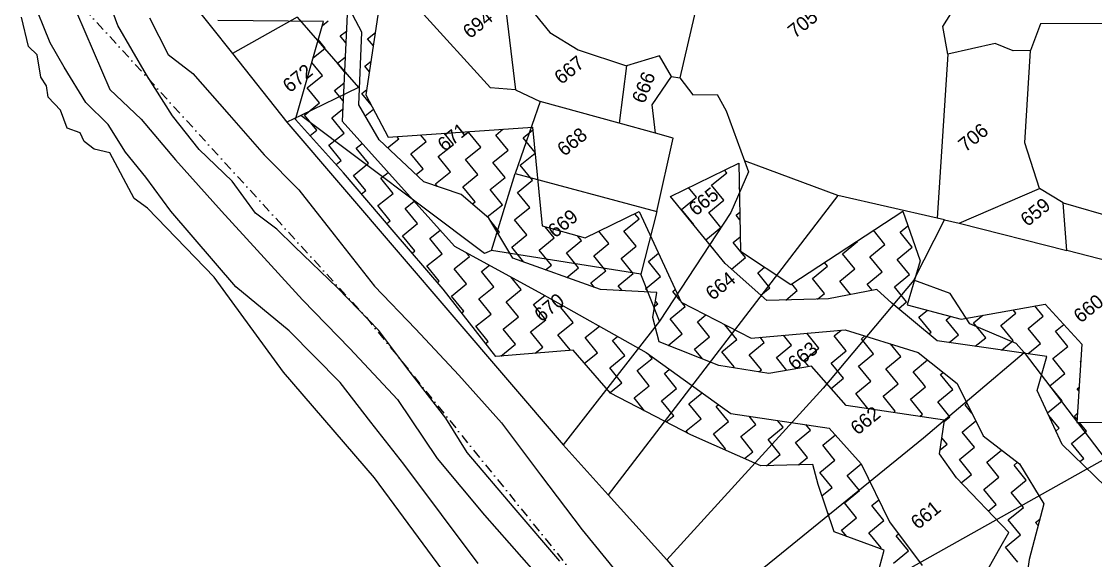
# Model space of a CAD drawing. Header units: metres. Extents: x 309685 to 314009, y 1915455 to 1919798.
# Drawn here: x 310265 to 310837, y 1918425 to 1918713 of the extents above; entities that cross this region are included whole.
import ezdxf

# ---------------------------------------------------------------- set-up
doc = ezdxf.new("R2010")
doc.units = ezdxf.units.M
doc.linetypes.add('DASHDOT', pattern=[1, 0.5, -0.25, 0, -0.25])
for name, color, linetype in [('LINE_WATER', 4, 'Continuous'), ('POLY_HATCH', 12, 'Continuous'), ('POLY_PARCEL', 6, 'Continuous'), ('POLY_WATER', 4, 'Continuous'), ('TEXT_PARCEL', 7, 'Continuous'), ('V_BOUND_STREAM_LINE', 7, 'DASHDOT')]:
    doc.layers.add(name, color=color, linetype=linetype)
doc.styles.add('TEXT_MAP', font='')
doc.styles.get('TEXT_MAP').set_extended_font_data('Kruti Dev 050')

msp = doc.modelspace()

# ---------------------------------------------------------------- linework, layer by layer
at = {"layer": 'LINE_WATER'}
for p, q in [((310315.9, 1918710.75), (310305.7, 1918738.96)), ((310279.91, 1918701.41), (310268.87, 1918728.95)), ((310294.02, 1918717.84), (310311.76, 1918676.55)), ((310332.89, 1918714.77), (310342.87, 1918695.29)), ((310331.21, 1918684.28), (310315.9, 1918710.75)), ((310287.35, 1918688.43), (310279.91, 1918701.41)), ((310342.87, 1918695.29), (310355.91, 1918685.14)), ((310298.91, 1918669.54), (310287.35, 1918688.43)), ((310345.12, 1918662.5), (310331.21, 1918684.28)), ((310355.91, 1918685.14), (310375.27, 1918662.99)), ((310311.76, 1918676.55), (310328.37, 1918660.73)), ((310310.84, 1918657.81), (310298.91, 1918669.54)), ((310328.37, 1918660.73), (310346.65, 1918639.07)), ((310359.42, 1918644.47), (310345.12, 1918662.5)), ((310375.27, 1918662.99), (310393.95, 1918641.66)), ((310320, 1918643.14), (310310.84, 1918657.81)), ((310330.82, 1918629.82), (310320, 1918643.14)), ((310376.87, 1918627.62), (310359.42, 1918644.47)), ((310346.65, 1918639.07), (310371.32, 1918611.64)), ((310393.95, 1918641.66), (310412.54, 1918623)), ((310344.16, 1918611.69), (310330.82, 1918629.82)), ((310389.38, 1918610.53), (310376.87, 1918627.62)), ((310412.54, 1918623), (310431.33, 1918599.01)), ((310378.94, 1918571.39), (310344.16, 1918611.69)), ((310371.32, 1918611.64), (310390.25, 1918590.85)), ((310400.7, 1918602.08), (310389.38, 1918610.53)), ((310410.24, 1918592.86), (310400.7, 1918602.08)), ((310431.33, 1918599.01), (310452.8, 1918571.72)), ((310390.25, 1918590.85), (310414.46, 1918564.41)), ((310433.01, 1918570.73), (310410.24, 1918592.86)), ((310407.33, 1918547.83), (310378.94, 1918571.39)), ((310455.16, 1918548.1), (310433.01, 1918570.73)), ((310452.8, 1918571.72), (310474.74, 1918548.92)), ((310414.46, 1918564.41), (310439.67, 1918538.44)), ((310434.46, 1918520.34), (310407.33, 1918547.83)), ((310470.01, 1918528.12), (310455.16, 1918548.1)), ((310474.74, 1918548.92), (310497.81, 1918524.3)), ((310439.67, 1918538.44), (310465.13, 1918511.3)), ((310490.77, 1918501.28), (310470.01, 1918528.12)), ((310497.81, 1918524.3), (310520.6, 1918498.77)), ((310450.9, 1918499.24), (310434.46, 1918520.34)), ((310465.13, 1918511.3), (310486.17, 1918479.89)), ((310468.51, 1918476.7), (310450.9, 1918499.24)), ((310502.2, 1918482.97), (310490.77, 1918501.28)), ((310520.6, 1918498.77), (310541.29, 1918471.18)), ((310527.22, 1918453.42), (310502.2, 1918482.97)), ((310488.53, 1918449.94), (310468.51, 1918476.7)), ((310486.17, 1918479.89), (310511.48, 1918449.56)), ((310541.29, 1918471.18), (310563.48, 1918441.73)), ((310551.61, 1918425.07), (310527.22, 1918453.42)), ((310508.03, 1918423.79), (310488.53, 1918449.94)), ((310511.48, 1918449.56), (310537.79, 1918419.68)), ((310563.48, 1918441.73), (310587.24, 1918412.88))]:
    msp.add_line(p, q, dxfattribs=at)
at = {"layer": 'POLY_HATCH'}
for p, q in [((310446.09, 1918707.11), (310438.12, 1918722.25)), ((310438.27, 1918716.69), (310435.52, 1918659.72)), ((310425.71, 1918712.73), (310369.31, 1918713.37)), ((310410.78, 1918660.59), (310425.71, 1918712.73)), ((310454.66, 1918716.23), (310448.28, 1918673.65)), ((310444.44, 1918668.32), (310446.09, 1918707.11)), ((310448.28, 1918673.65), (310460.05, 1918651.19)), ((310455.22, 1918649.71), (310444.44, 1918668.32)), ((310436.23, 1918632.07), (310410.78, 1918660.59)), ((310435.52, 1918659.72), (310495.38, 1918593.08)), ((310460.05, 1918651.19), (310537.12, 1918656.46)), ((310537.12, 1918656.46), (310542.17, 1918603.8)), ((310479.14, 1918627.35), (310455.22, 1918649.71)), ((310610.58, 1918619.53), (310647, 1918637.25)), ((310647, 1918637.25), (310647.89, 1918590.36)), ((310462.23, 1918601.73), (310436.23, 1918632.07)), ((310499.1, 1918620.51), (310479.14, 1918627.35)), ((310513.69, 1918607.87), (310499.1, 1918620.51)), ((310639.83, 1918583.8), (310610.58, 1918619.53)), ((310526.59, 1918586.65), (310513.69, 1918607.87)), ((310565.12, 1918597.42), (310593.98, 1918611.46)), ((310593.98, 1918611.46), (310616.26, 1918563.1)), ((310674.71, 1918572.59), (310734.52, 1918611.73)), ((310734.52, 1918611.73), (310743.64, 1918585.24)), ((310542.17, 1918603.8), (310565.12, 1918597.42)), ((310489.36, 1918570.01), (310462.23, 1918601.73)), ((310495.38, 1918593.08), (310542.03, 1918567.58)), ((310573.35, 1918569.88), (310526.59, 1918586.65)), ((310647.89, 1918590.36), (310674.71, 1918572.59)), ((310743.64, 1918585.24), (310736.87, 1918561.72)), ((310661.89, 1918563.98), (310639.83, 1918583.8)), ((310517.57, 1918534.13), (310489.36, 1918570.01)), ((310603.41, 1918568.36), (310573.35, 1918569.88)), ((310601.23, 1918555.07), (310603.41, 1918568.36)), ((310720.62, 1918569.95), (310694.88, 1918564.94)), ((310728.62, 1918562.55), (310720.62, 1918569.95)), ((310542.03, 1918567.58), (310597.63, 1918536.37)), ((310616.26, 1918563.1), (310653.59, 1918543.99)), ((310694.88, 1918564.94), (310661.89, 1918563.98)), ((310752.85, 1918542.49), (310728.62, 1918562.55)), ((310765.65, 1918554.15), (310810.32, 1918562.17)), ((310810.32, 1918562.17), (310829.92, 1918540.68)), ((310736.87, 1918561.72), (310765.65, 1918554.15)), ((310604.64, 1918541.99), (310601.23, 1918555.07)), ((310653.59, 1918543.99), (310703.8, 1918548.42)), ((310703.8, 1918548.42), (310742.67, 1918536.37)), ((310636.47, 1918529.44), (310604.64, 1918541.99)), ((310811.21, 1918534.26), (310752.85, 1918542.49)), ((310829.92, 1918540.68), (310827.19, 1918498.92)), ((310558.74, 1918537.59), (310517.57, 1918534.13)), ((310578.7, 1918514.69), (310558.74, 1918537.59)), ((310597.63, 1918536.37), (310642.75, 1918503.87)), ((310742.67, 1918536.37), (310763.41, 1918519.78)), ((310806.03, 1918516.15), (310811.21, 1918534.26)), ((310663.06, 1918525.1), (310636.47, 1918529.44)), ((310685.74, 1918529.11), (310663.06, 1918525.1)), ((310704.23, 1918508.11), (310685.74, 1918529.11)), ((310763.41, 1918519.78), (310777.35, 1918491.86)), ((310819.48, 1918487.35), (310806.03, 1918516.15)), ((310621.48, 1918492.47), (310578.7, 1918514.69)), ((310756.7, 1918500.29), (310704.23, 1918508.11)), ((310642.75, 1918503.87), (310695.22, 1918496.05)), ((310754.03, 1918482.28), (310756.7, 1918500.29)), ((310827.19, 1918498.92), (310874.06, 1918499.58)), ((310695.22, 1918496.05), (310712.23, 1918477.04)), ((310658.77, 1918475.86), (310621.48, 1918492.47)), ((310777.35, 1918491.86), (310796.67, 1918477.02)), ((310763.03, 1918469.42), (310754.03, 1918482.28)), ((310848.35, 1918459.14), (310819.48, 1918487.35)), ((310686.52, 1918476.66), (310658.77, 1918475.86)), ((310689.31, 1918465.89), (310686.52, 1918476.66)), ((310712.23, 1918477.04), (310727.29, 1918446.06)), ((310796.67, 1918477.02), (310809.69, 1918455.61)), ((310697.91, 1918440.63), (310689.31, 1918465.89)), ((310791.01, 1918440.28), (310763.03, 1918469.42)), ((310809.69, 1918455.61), (310801.78, 1918425.94)), ((310727.29, 1918446.06), (310744.75, 1918422.78)), ((310724.56, 1918430.93), (310697.91, 1918440.63)), ((310786.17, 1918432.04), (310791.01, 1918440.28)), ((310712.58, 1918387.58), (310724.56, 1918430.93)), ((310772.54, 1918408), (310786.17, 1918432.04)), ((310801.78, 1918425.94), (310798.43, 1918401.41))]:
    msp.add_line(p, q, dxfattribs=at)
at = {"layer": 'POLY_HATCH', "linetype": 'Continuous'}
for p, q in [((310425.14, 1918710.73), (310428.07, 1918713.11)), ((310434.59, 1918705.07), (310437.84, 1918707.7)), ((310437.53, 1918701.45), (310434.59, 1918705.07)), ((310449.16, 1918703.56), (310453.26, 1918706.88)), ((310426.55, 1918698.54), (310422.93, 1918703.01)), ((310452.2, 1918699.81), (310449.16, 1918703.56)), ((310420.16, 1918693.35), (310426.55, 1918698.54)), ((310433.08, 1918690.5), (310437.17, 1918693.81)), ((310425.04, 1918683.97), (310419.45, 1918690.86)), ((310436.79, 1918685.94), (310433.08, 1918690.5)), ((310447.65, 1918688.98), (310450.98, 1918691.69)), ((310450.12, 1918685.94), (310447.65, 1918688.98)), ((310417, 1918677.44), (310425.04, 1918683.97)), ((310423.53, 1918669.4), (310417, 1918677.44)), ((310431.57, 1918675.93), (310436.5, 1918679.93)), ((310446.14, 1918674.41), (310448.71, 1918676.5)), ((310436.04, 1918670.42), (310431.57, 1918675.93)), ((310451.05, 1918668.37), (310446.14, 1918674.41)), ((310415.48, 1918662.87), (310423.53, 1918669.4)), ((310430.06, 1918661.36), (310435.82, 1918666.04)), ((310447.84, 1918662.45), (310452.26, 1918666.05)), ((310422.01, 1918654.83), (310415.48, 1918662.87)), ((310436.58, 1918653.32), (310430.06, 1918661.36)), ((310418.48, 1918651.96), (310422.01, 1918654.83)), ((310502.91, 1918653.79), (310503.35, 1918654.15)), ((310509.43, 1918645.75), (310502.91, 1918653.79)), ((310517.48, 1918652.28), (310521.3, 1918655.38)), ((310532.05, 1918650.77), (310537.26, 1918655)), ((310428.54, 1918646.79), (310436.58, 1918653.32)), ((310443.11, 1918645.27), (310446.22, 1918647.8)), ((310459.77, 1918645.46), (310465.72, 1918650.29)), ((310465.72, 1918650.29), (310464.73, 1918651.51)), ((310472.25, 1918642.25), (310480.29, 1918648.78)), ((310480.29, 1918648.78), (310477.37, 1918652.38)), ((310494.86, 1918647.26), (310490.01, 1918653.24)), ((310524, 1918644.24), (310517.48, 1918652.28)), ((310538.42, 1918642.92), (310532.05, 1918650.77)), ((310435.07, 1918638.75), (310428.54, 1918646.79)), ((310449.64, 1918637.23), (310443.11, 1918645.27)), ((310478.78, 1918634.21), (310472.25, 1918642.25)), ((310486.82, 1918640.74), (310494.86, 1918647.26)), ((310501.39, 1918639.22), (310509.43, 1918645.75)), ((310515.96, 1918637.71), (310524, 1918644.24)), ((310530.53, 1918636.2), (310538.45, 1918642.62)), ((310432.29, 1918636.49), (310435.07, 1918638.75)), ((310441.6, 1918630.7), (310449.64, 1918637.23)), ((310493.35, 1918632.69), (310486.82, 1918640.74)), ((310507.92, 1918631.18), (310501.39, 1918639.22)), ((310522.49, 1918629.67), (310515.96, 1918637.71)), ((310448.13, 1918622.66), (310441.6, 1918630.7)), ((310456.17, 1918629.19), (310460.09, 1918632.37)), ((310475.05, 1918631.18), (310478.78, 1918634.21)), ((310485.31, 1918626.17), (310493.35, 1918632.69)), ((310499.88, 1918624.65), (310507.92, 1918631.18)), ((310537.06, 1918628.15), (310530.53, 1918636.2)), ((310632.52, 1918625.6), (310640.57, 1918632.13)), ((310640.57, 1918632.13), (310639.41, 1918633.56)), ((310462.7, 1918621.15), (310456.17, 1918629.19)), ((310486.35, 1918624.88), (310485.31, 1918626.17)), ((310514.45, 1918623.14), (310522.49, 1918629.67)), ((310529.02, 1918621.63), (310537.06, 1918628.15)), ((310639.05, 1918617.56), (310632.52, 1918625.6)), ((310445.87, 1918620.83), (310448.13, 1918622.66)), ((310454.66, 1918614.62), (310462.7, 1918621.15)), ((310506.41, 1918616.61), (310499.88, 1918624.65)), ((310520.98, 1918615.1), (310514.45, 1918623.14)), ((310535.55, 1918613.58), (310529.02, 1918621.63)), ((310624.48, 1918619.08), (310620.28, 1918624.25)), ((310647.09, 1918624.09), (310647.25, 1918624.22)), ((310647.25, 1918623.9), (310647.09, 1918624.09)), ((310461.18, 1918606.58), (310454.66, 1918614.62)), ((310469.23, 1918613.11), (310473.95, 1918616.94)), ((310504.96, 1918615.43), (310506.41, 1918616.61)), ((310512.94, 1918608.57), (310520.98, 1918615.1)), ((310527.51, 1918607.06), (310535.55, 1918613.58)), ((310616.44, 1918612.55), (310624.48, 1918619.08)), ((310631.01, 1918611.03), (310639.05, 1918617.56)), ((310475.76, 1918605.07), (310469.23, 1918613.11)), ((310513.07, 1918608.41), (310512.94, 1918608.57)), ((310593.83, 1918607.53), (310591.59, 1918610.29)), ((310622.97, 1918604.51), (310616.44, 1918612.55)), ((310637.54, 1918602.99), (310631.01, 1918611.03)), ((310645.58, 1918609.52), (310647.5, 1918611.08)), ((310647.57, 1918607.07), (310645.58, 1918609.52)), ((310459.35, 1918605.09), (310461.18, 1918606.58)), ((310467.71, 1918598.54), (310475.76, 1918605.07)), ((310519.47, 1918600.53), (310514.24, 1918606.97)), ((310534.04, 1918599.01), (310527.51, 1918607.06)), ((310548.61, 1918597.5), (310543.88, 1918603.32)), ((310585.79, 1918601), (310593.83, 1918607.53)), ((310622.91, 1918604.46), (310622.97, 1918604.51)), ((310629.5, 1918596.46), (310637.54, 1918602.99)), ((310733, 1918600.44), (310737.23, 1918603.87)), ((310474.24, 1918590.5), (310467.71, 1918598.54)), ((310482.28, 1918597.02), (310487.81, 1918601.51)), ((310488.81, 1918588.98), (310482.28, 1918597.02)), ((310518.59, 1918599.81), (310519.47, 1918600.53)), ((310525.99, 1918592.49), (310534.04, 1918599.01)), ((310540.56, 1918590.97), (310548.61, 1918597.5)), ((310563.18, 1918595.99), (310561.11, 1918598.53)), ((310577.75, 1918594.48), (310572.46, 1918600.99)), ((310592.32, 1918592.96), (310585.79, 1918601)), ((310633.94, 1918591), (310629.5, 1918596.46)), ((310644.07, 1918594.95), (310647.75, 1918597.94)), ((310724.96, 1918593.91), (310718.83, 1918601.47)), ((310739.53, 1918592.4), (310733, 1918600.44)), ((310532.43, 1918584.56), (310525.99, 1918592.49)), ((310547.09, 1918582.93), (310540.56, 1918590.97)), ((310555.13, 1918589.46), (310563.18, 1918595.99)), ((310569.7, 1918587.95), (310577.75, 1918594.48)), ((310584.27, 1918586.43), (310592.32, 1918592.96)), ((310650.6, 1918586.91), (310644.07, 1918594.95)), ((310702.35, 1918588.9), (310710.39, 1918595.43)), ((310710.39, 1918595.43), (310710.12, 1918595.76)), ((310716.92, 1918587.39), (310724.96, 1918593.91)), ((310731.49, 1918585.87), (310739.53, 1918592.4)), ((310472.82, 1918589.35), (310474.24, 1918590.5)), ((310480.77, 1918582.45), (310488.81, 1918588.98)), ((310495.34, 1918580.94), (310503.38, 1918587.47)), ((310503.38, 1918587.47), (310501.57, 1918589.7)), ((310561.66, 1918581.42), (310555.13, 1918589.46)), ((310576.23, 1918579.9), (310569.7, 1918587.95)), ((310590.8, 1918578.39), (310584.27, 1918586.43)), ((310598.84, 1918584.92), (310604.2, 1918589.27)), ((310605.37, 1918576.88), (310598.84, 1918584.92)), ((310643.12, 1918580.84), (310650.6, 1918586.91)), ((310708.88, 1918580.86), (310702.35, 1918588.9)), ((310723.45, 1918579.34), (310716.92, 1918587.39)), ((310738.02, 1918577.83), (310731.49, 1918585.87)), ((310487.3, 1918574.41), (310480.77, 1918582.45)), ((310501.87, 1918572.9), (310495.34, 1918580.94)), ((310509.91, 1918579.43), (310514.11, 1918582.84)), ((310516.44, 1918571.39), (310509.91, 1918579.43)), ((310543.99, 1918580.41), (310547.09, 1918582.93)), ((310555.39, 1918576.32), (310561.66, 1918581.42)), ((310568.19, 1918573.38), (310576.23, 1918579.9)), ((310657.13, 1918578.87), (310660.77, 1918581.83)), ((310686.27, 1918575.84), (310694.31, 1918582.37)), ((310694.31, 1918582.37), (310692.69, 1918584.36)), ((310700.84, 1918574.33), (310708.88, 1918580.86)), ((310715.41, 1918572.82), (310723.45, 1918579.34)), ((310486.29, 1918573.6), (310487.3, 1918574.41)), ((310531.01, 1918569.87), (310525.57, 1918576.58)), ((310570.07, 1918571.06), (310568.19, 1918573.38)), ((310582.76, 1918571.86), (310590.8, 1918578.39)), ((310597.33, 1918570.35), (310605.37, 1918576.88)), ((310663.65, 1918570.83), (310657.13, 1918578.87)), ((310692.79, 1918567.8), (310686.27, 1918575.84)), ((310706.6, 1918567.23), (310700.84, 1918574.33)), ((310729.98, 1918571.3), (310738.02, 1918577.83)), ((310493.83, 1918566.37), (310501.87, 1918572.9)), ((310508.4, 1918564.86), (310516.44, 1918571.39)), ((310522.97, 1918563.35), (310531.01, 1918569.87)), ((310584.84, 1918569.3), (310582.76, 1918571.86)), ((310598.76, 1918568.59), (310597.33, 1918570.35)), ((310611.9, 1918568.84), (310613.15, 1918569.85)), ((310615.86, 1918563.96), (310611.9, 1918568.84)), ((310658.72, 1918566.82), (310663.65, 1918570.83)), ((310672.02, 1918564.27), (310678.22, 1918569.31)), ((310678.22, 1918569.31), (310675.27, 1918572.96)), ((310689.07, 1918564.77), (310692.79, 1918567.8)), ((310718.13, 1918569.47), (310715.41, 1918572.82)), ((310736.51, 1918563.26), (310729.98, 1918571.3)), ((310500.36, 1918558.33), (310493.83, 1918566.37)), ((310514.93, 1918556.82), (310508.4, 1918564.86)), ((310529.5, 1918555.3), (310522.97, 1918563.35)), ((310537.54, 1918561.83), (310543.56, 1918566.72)), ((310602.2, 1918560.96), (310603.86, 1918562.31)), ((310603.86, 1918562.31), (310602.66, 1918563.78)), ((310618.43, 1918560.8), (310616.77, 1918562.84)), ((310732.09, 1918559.68), (310736.51, 1918563.26)), ((310499.25, 1918557.43), (310500.36, 1918558.33)), ((310506.88, 1918550.29), (310514.93, 1918556.82)), ((310544.07, 1918553.79), (310537.54, 1918561.83)), ((310552.11, 1918560.32), (310553.27, 1918561.27)), ((310558.64, 1918552.28), (310552.11, 1918560.32)), ((310610.39, 1918554.27), (310618.43, 1918560.8)), ((310624.96, 1918552.75), (310629.41, 1918556.37)), ((310743.03, 1918555.22), (310747.57, 1918558.91)), ((310772.17, 1918552.19), (310777.12, 1918556.21)), ((310786.74, 1918550.68), (310794.79, 1918557.21)), ((310794.79, 1918557.21), (310793.25, 1918559.1)), ((310809.36, 1918555.7), (310804.89, 1918561.19)), ((310521.46, 1918548.78), (310529.5, 1918555.3)), ((310536.03, 1918547.26), (310544.07, 1918553.79)), ((310550.6, 1918545.75), (310558.64, 1918552.28)), ((310616.92, 1918546.23), (310610.39, 1918554.27)), ((310631.49, 1918544.71), (310624.96, 1918552.75)), ((310646.06, 1918543.2), (310639.6, 1918551.15)), ((310749.56, 1918547.18), (310743.03, 1918555.22)), ((310757.6, 1918553.71), (310759.99, 1918555.64)), ((310764.13, 1918545.67), (310757.6, 1918553.71)), ((310776.41, 1918546.97), (310772.17, 1918552.19)), ((310793.27, 1918542.64), (310786.74, 1918550.68)), ((310801.31, 1918549.17), (310809.36, 1918555.7)), ((310815.88, 1918547.65), (310820.3, 1918551.24)), ((310513.41, 1918542.25), (310506.88, 1918550.29)), ((310527.98, 1918540.73), (310521.46, 1918548.78)), ((310542.55, 1918539.22), (310536.03, 1918547.26)), ((310557.12, 1918537.71), (310550.6, 1918545.75)), ((310565.17, 1918544.24), (310572.71, 1918550.36)), ((310579.74, 1918542.72), (310582.42, 1918544.91)), ((310609.39, 1918540.12), (310616.92, 1918546.23)), ((310623.45, 1918538.18), (310631.49, 1918544.71)), ((310675.2, 1918540.17), (310670.86, 1918545.52)), ((310689.77, 1918538.66), (310683.31, 1918546.61)), ((310697.81, 1918545.19), (310701.55, 1918548.22)), ((310704.34, 1918537.15), (310697.81, 1918545.19)), ((310712.38, 1918543.68), (310714.24, 1918545.18)), ((310748.37, 1918546.21), (310749.56, 1918547.18)), ((310759.13, 1918541.61), (310764.13, 1918545.67)), ((310778.7, 1918544.15), (310776.41, 1918546.97)), ((310807.84, 1918541.13), (310801.31, 1918549.17)), ((310822.41, 1918539.61), (310815.88, 1918547.65)), ((310512.06, 1918541.14), (310513.41, 1918542.25)), ((310520.11, 1918534.34), (310527.98, 1918540.73)), ((310538.44, 1918535.88), (310542.55, 1918539.22)), ((310571.69, 1918536.19), (310565.17, 1918544.24)), ((310586.26, 1918534.68), (310579.74, 1918542.72)), ((310638.02, 1918536.67), (310646.06, 1918543.2)), ((310652.59, 1918535.16), (310660.63, 1918541.69)), ((310660.63, 1918541.69), (310658.41, 1918544.42)), ((310667.16, 1918533.64), (310675.2, 1918540.17)), ((310718.91, 1918535.63), (310712.38, 1918543.68)), ((310733.48, 1918534.12), (310727.95, 1918540.93)), ((310773.13, 1918539.63), (310778.7, 1918544.15)), ((310787.13, 1918537.65), (310793.27, 1918542.64)), ((310801.13, 1918535.68), (310807.84, 1918541.13)), ((310814.37, 1918533.08), (310822.41, 1918539.61)), ((310556.77, 1918537.42), (310557.12, 1918537.71)), ((310564.82, 1918530.61), (310571.69, 1918536.19)), ((310578.22, 1918528.15), (310586.26, 1918534.68)), ((310600.83, 1918533.17), (310599.09, 1918535.32)), ((310627.75, 1918532.88), (310623.45, 1918538.18)), ((310644.54, 1918528.63), (310638.02, 1918536.67)), ((310659.12, 1918527.12), (310652.59, 1918535.16)), ((310672.71, 1918526.81), (310667.16, 1918533.64)), ((310681.73, 1918532.13), (310689.77, 1918538.66)), ((310696.3, 1918530.62), (310704.34, 1918537.15)), ((310710.87, 1918529.11), (310718.91, 1918535.63)), ((310725.44, 1918527.59), (310733.48, 1918534.12)), ((310584.75, 1918520.11), (310578.22, 1918528.15)), ((310592.79, 1918526.64), (310600.83, 1918533.17)), ((310644.03, 1918528.21), (310644.54, 1918528.63)), ((310684.37, 1918528.87), (310681.73, 1918532.13)), ((310702.83, 1918522.58), (310696.3, 1918530.62)), ((310717.4, 1918521.06), (310710.87, 1918529.11)), ((310731.97, 1918519.55), (310725.44, 1918527.59)), ((310740.01, 1918526.08), (310747.71, 1918532.33)), ((310820.9, 1918525.04), (310814.37, 1918533.08)), ((310828.94, 1918531.57), (310829.35, 1918531.9)), ((310829.3, 1918531.14), (310828.94, 1918531.57)), ((310599.32, 1918518.6), (310592.79, 1918526.64)), ((310607.36, 1918525.13), (310610.13, 1918527.37)), ((310613.89, 1918517.09), (310607.36, 1918525.13)), ((310657.71, 1918525.97), (310659.12, 1918527.12)), ((310696.22, 1918517.21), (310702.83, 1918522.58)), ((310744.74, 1918520.25), (310740.01, 1918526.08)), ((310754.58, 1918524.57), (310755.99, 1918525.71)), ((310761.11, 1918516.52), (310754.58, 1918524.57)), ((310812.86, 1918518.51), (310820.9, 1918525.04)), ((310578.44, 1918514.99), (310584.75, 1918520.11)), ((310591.28, 1918512.07), (310599.32, 1918518.6)), ((310605.85, 1918510.56), (310613.89, 1918517.09)), ((310709.35, 1918514.54), (310717.4, 1918521.06)), ((310723.92, 1918513.02), (310731.97, 1918519.55)), ((310738.49, 1918511.51), (310746.54, 1918518.04)), ((310746.54, 1918518.04), (310744.74, 1918520.25)), ((310753.06, 1918510), (310761.11, 1918516.52)), ((310819.39, 1918510.47), (310812.86, 1918518.51)), ((310827.43, 1918517), (310828.42, 1918517.81)), ((310828.3, 1918515.93), (310827.43, 1918517)), ((310596.78, 1918505.3), (310591.28, 1918512.07)), ((310612.38, 1918502.51), (310605.85, 1918510.56)), ((310620.42, 1918509.04), (310627.54, 1918514.82)), ((310715.88, 1918506.49), (310709.35, 1918514.54)), ((310728.91, 1918506.89), (310723.92, 1918513.02)), ((310745.02, 1918503.47), (310738.49, 1918511.51)), ((310811.63, 1918504.17), (310819.39, 1918510.47)), ((310626.95, 1918501), (310620.42, 1918509.04)), ((310634.99, 1918507.53), (310636.25, 1918508.55)), ((310641.52, 1918499.49), (310634.99, 1918507.53)), ((310715.76, 1918506.39), (310715.88, 1918506.49)), ((310730.45, 1918504.98), (310728.91, 1918506.89)), ((310729.65, 1918504.33), (310730.45, 1918504.98)), ((310759.59, 1918501.95), (310753.06, 1918510)), ((310767.63, 1918508.48), (310768.64, 1918509.3)), ((310771.31, 1918503.96), (310767.63, 1918508.48)), ((310608.38, 1918499.27), (310612.38, 1918502.51)), ((310618.91, 1918494.47), (310626.95, 1918501)), ((310633.48, 1918492.96), (310641.52, 1918499.49)), ((310656.09, 1918497.98), (310652.48, 1918502.42)), ((310670.66, 1918496.46), (310667.66, 1918500.15)), ((310743.53, 1918502.26), (310745.02, 1918503.47)), ((310756.58, 1918499.51), (310759.59, 1918501.95)), ((310766.12, 1918493.91), (310773.38, 1918499.81)), ((310817.87, 1918495.9), (310812.26, 1918502.82)), ((310825.92, 1918502.43), (310827.5, 1918503.72)), ((310827.31, 1918500.72), (310825.92, 1918502.43)), ((310832.44, 1918494.39), (310828.75, 1918498.94)), ((310619.85, 1918493.31), (310618.91, 1918494.47)), ((310648.05, 1918491.45), (310656.09, 1918497.98)), ((310662.62, 1918489.93), (310670.66, 1918496.46)), ((310677.19, 1918488.42), (310685.23, 1918494.95)), ((310685.23, 1918494.95), (310682.84, 1918497.89)), ((310772.65, 1918485.87), (310766.12, 1918493.91)), ((310816.14, 1918494.5), (310817.87, 1918495.9)), ((310824.4, 1918487.86), (310832.44, 1918494.39)), ((310640.01, 1918484.92), (310633.48, 1918492.96)), ((310654.58, 1918483.41), (310648.05, 1918491.45)), ((310669.15, 1918481.89), (310662.62, 1918489.93)), ((310683.72, 1918480.38), (310677.19, 1918488.42)), ((310691.76, 1918486.91), (310698.5, 1918492.38)), ((310758.08, 1918487.38), (310755.29, 1918490.82)), ((310830.93, 1918479.82), (310824.4, 1918487.86)), ((310639.45, 1918484.47), (310640.01, 1918484.92)), ((310650.06, 1918479.74), (310654.58, 1918483.41)), ((310661.83, 1918475.95), (310669.15, 1918481.89)), ((310697.23, 1918480.16), (310691.76, 1918486.91)), ((310754.33, 1918484.34), (310758.08, 1918487.38)), ((310764.61, 1918479.34), (310772.65, 1918485.87)), ((310779.18, 1918477.83), (310787.17, 1918484.32)), ((310678.87, 1918476.44), (310683.72, 1918480.38)), ((310690.24, 1918472.34), (310698.29, 1918478.87)), ((310698.29, 1918478.87), (310697.23, 1918480.16)), ((310704.82, 1918470.82), (310712.29, 1918476.9)), ((310771.14, 1918471.3), (310764.61, 1918479.34)), ((310785.71, 1918469.79), (310779.18, 1918477.83)), ((310793.75, 1918476.32), (310795.61, 1918477.83)), ((310800.28, 1918468.28), (310793.75, 1918476.32)), ((310828.89, 1918478.16), (310830.93, 1918479.82)), ((310696.77, 1918464.3), (310690.24, 1918472.34)), ((310711.34, 1918462.78), (310704.82, 1918470.82)), ((310765.56, 1918466.78), (310771.14, 1918471.3)), ((310777.67, 1918463.26), (310785.71, 1918469.79)), ((310792.24, 1918461.75), (310800.28, 1918468.28)), ((310691.35, 1918459.9), (310696.77, 1918464.3)), ((310703.3, 1918456.25), (310711.34, 1918462.78)), ((310784.19, 1918455.22), (310777.67, 1918463.26)), ((310798.76, 1918453.71), (310792.24, 1918461.75)), ((310806.81, 1918460.23), (310806.85, 1918460.27)), ((310807.08, 1918459.9), (310806.81, 1918460.23)), ((310709.83, 1918448.21), (310703.3, 1918456.25)), ((310717.87, 1918454.74), (310721.6, 1918457.77)), ((310724.4, 1918446.7), (310717.87, 1918454.74)), ((310779.96, 1918451.78), (310784.19, 1918455.22)), ((310790.72, 1918447.18), (310798.76, 1918453.71)), ((310695.26, 1918449.73), (310694.49, 1918450.67)), ((310694.91, 1918449.44), (310695.26, 1918449.73)), ((310701.79, 1918441.68), (310709.83, 1918448.21)), ((310805.29, 1918445.66), (310807.52, 1918447.47)), ((310704.63, 1918438.18), (310701.79, 1918441.68)), ((310716.36, 1918440.17), (310724.4, 1918446.7)), ((310797.25, 1918439.13), (310790.72, 1918447.18)), ((310806.61, 1918444.04), (310805.29, 1918445.66)), ((310722.89, 1918432.13), (310716.36, 1918440.17)), ((310730.93, 1918438.66), (310732.12, 1918439.62)), ((310737.46, 1918430.62), (310730.93, 1918438.66)), ((310789.21, 1918432.61), (310797.25, 1918439.13)), ((310722.39, 1918431.72), (310722.89, 1918432.13)), ((310729.42, 1918424.09), (310737.46, 1918430.62)), ((310795.74, 1918424.56), (310789.21, 1918432.61))]:
    msp.add_line(p, q, dxfattribs=at)
at = {"layer": 'POLY_PARCEL'}
for p, q in [((310631.96, 1918752.85), (310615.62, 1918682.71)), ((310522.23, 1918723.55), (310527.9, 1918676.35)), ((310532.29, 1918724.18), (310546.27, 1918706.95)), ((310755.88, 1918710.21), (310765.72, 1918725.85)), ((310514.71, 1918677.41), (310477.12, 1918718.71)), ((310411.66, 1918715.04), (310377.07, 1918695.69)), ((310411.66, 1918715.04), (310444.33, 1918677.63)), ((310807.96, 1918711.52), (310802.49, 1918697.32)), ((310890.91, 1918712), (310807.96, 1918711.52)), ((310546.27, 1918706.95), (310561.37, 1918697.61)), ((310758.55, 1918695.4), (310755.88, 1918710.21)), ((310783.66, 1918701.14), (310758.55, 1918695.4)), ((310793.22, 1918697.22), (310783.66, 1918701.14)), ((310561.37, 1918697.61), (310587.21, 1918689.12)), ((310604.73, 1918694.41), (310587.21, 1918689.12)), ((310611.17, 1918683.39), (310604.73, 1918694.41)), ((310758.55, 1918695.4), (310752.87, 1918607.93)), ((310802.49, 1918697.32), (310793.22, 1918697.22)), ((310799.46, 1918648.15), (310802.49, 1918697.32)), ((310587.21, 1918689.12), (310583.33, 1918658.51)), ((310600.91, 1918668.28), (310611.17, 1918683.39)), ((310611.17, 1918683.39), (310615.62, 1918682.71)), ((310615.62, 1918682.71), (310622.58, 1918673.68)), ((310444.33, 1918677.63), (310413.55, 1918662.72)), ((310527.9, 1918676.35), (310514.71, 1918677.41)), ((310527.9, 1918676.35), (310541.05, 1918670.21)), ((310622.58, 1918673.68), (310635.51, 1918673.85)), ((310635.51, 1918673.85), (310640.31, 1918665.25)), ((310541.05, 1918670.21), (310527.87, 1918631.82)), ((310583.33, 1918658.51), (310541.05, 1918670.21)), ((310602.57, 1918653.19), (310600.91, 1918668.28)), ((310640.31, 1918665.25), (310650.12, 1918638.45)), ((310413.55, 1918662.72), (310406.01, 1918659.06)), ((310511.46, 1918589.05), (310413.55, 1918662.72)), ((310602.57, 1918653.19), (310583.33, 1918658.51)), ((310612.08, 1918650.56), (310602.57, 1918653.19)), ((310603.39, 1918611.5), (310612.08, 1918650.56)), ((310807.35, 1918623.78), (310799.46, 1918648.15)), ((310699.81, 1918620.07), (310650.12, 1918638.45)), ((310650.12, 1918638.45), (310652.22, 1918632.71)), ((310515.16, 1918590.7), (310527.87, 1918631.82)), ((310527.87, 1918631.82), (310603.39, 1918611.5)), ((310652.22, 1918632.71), (310642.81, 1918611.05)), ((310699.81, 1918620.07), (310577.45, 1918460.36)), ((310752.87, 1918607.93), (310699.81, 1918620.07)), ((310764.6, 1918605.21), (310807.35, 1918623.78)), ((310819.92, 1918616.15), (310807.35, 1918623.78)), ((310819.92, 1918616.15), (310848.26, 1918607.95)), ((310821.94, 1918590.62), (310819.92, 1918616.15)), ((310603.39, 1918611.5), (310594.76, 1918578.01)), ((310642.81, 1918611.05), (310604.67, 1918553.02)), ((310756.73, 1918607.05), (310752.87, 1918607.93)), ((310740.35, 1918574.86), (310756.73, 1918607.05)), ((310756.73, 1918607.05), (310764.6, 1918605.21)), ((310764.6, 1918605.21), (310821.94, 1918590.62)), ((310515.16, 1918590.7), (310511.46, 1918589.05)), ((310594.76, 1918578.01), (310515.16, 1918590.7)), ((310864.21, 1918579.93), (310821.94, 1918590.62)), ((310604.67, 1918553.02), (310594.76, 1918578.01)), ((310740.35, 1918574.86), (310691.95, 1918517.36)), ((310759.66, 1918567.83), (310740.35, 1918574.86)), ((310770.28, 1918551.61), (310759.66, 1918567.83)), ((310604.67, 1918553.02), (310553.31, 1918487.18)), ((310794.98, 1918541.09), (310770.28, 1918551.61)), ((310799.23, 1918536.34), (310794.98, 1918541.09)), ((310745.46, 1918490.82), (310799.23, 1918536.34)), ((310799.23, 1918536.34), (310842.32, 1918479.69)), ((310691.95, 1918517.36), (310608.63, 1918425.72)), ((310631.95, 1918398.71), (310745.46, 1918490.82)), ((310842.32, 1918479.69), (310653.5, 1918373.75))]:
    msp.add_line(p, q, dxfattribs=at)
at = {"layer": 'POLY_WATER'}
for p, q in [((310342.96, 1918738.86), (310377.07, 1918695.69)), ((310268.35, 1918699.53), (310264.61, 1918715.1)), ((310273.06, 1918694.95), (310268.35, 1918699.53)), ((310275.01, 1918683.2), (310273.06, 1918694.95)), ((310377.07, 1918695.69), (310406.01, 1918659.06)), ((310277.88, 1918678.45), (310275.01, 1918683.2)), ((310278.8, 1918672.44), (310277.88, 1918678.45)), ((310285.44, 1918665.48), (310278.8, 1918672.44)), ((310288.9, 1918655.94), (310285.44, 1918665.48)), ((310295.83, 1918653.5), (310288.9, 1918655.94)), ((310297.98, 1918648.82), (310295.83, 1918653.5)), ((310406.01, 1918659.06), (310553.31, 1918487.18)), ((310303.28, 1918644.72), (310297.98, 1918648.82)), ((310311.72, 1918642.85), (310303.28, 1918644.72)), ((310324.63, 1918618.42), (310311.72, 1918642.85)), ((310331.82, 1918613.22), (310324.63, 1918618.42)), ((310367.27, 1918576.46), (310331.82, 1918613.22)), ((310404.37, 1918525.89), (310367.27, 1918576.46)), ((310452.78, 1918469.51), (310404.37, 1918525.89)), ((310553.31, 1918487.18), (310577.45, 1918460.36)), ((310491.73, 1918416.66), (310452.78, 1918469.51)), ((310577.45, 1918460.36), (310608.63, 1918425.72)), ((310608.63, 1918425.72), (310631.95, 1918398.71))]:
    msp.add_line(p, q, dxfattribs=at)
at = {"layer": 'V_BOUND_STREAM_LINE', "ltscale": 10}
for p, q in [((310291.23, 1918727.23), (310448.47, 1918554.93)), ((310448.47, 1918554.93), (310685.14, 1918262.63))]:
    msp.add_line(p, q, dxfattribs=at)

# ---------------------------------------------------------------- texts
at = {"layer": 'TEXT_PARCEL', "style": 'TEXT_MAP'}
for s, rotation, p in [('694', 39.0714, (310503.71, 1918703.25)), ('705', 39.0714, (310676.98, 1918703.56)), ('667', 39.0714, (310552.47, 1918678.86)), ('672', 39.0714, (310407.67, 1918674.47)), ('666', 68.6819, (310596.7, 1918668.6)), ('671', 39.0714, (310490.23, 1918643.07)), ('668', 39.0714, (310554.02, 1918640.57)), ('706', 39.0714, (310767.88, 1918642.9)), ('665', 39.0714, (310624.12, 1918608.75)), ('659', 39.0714, (310800.98, 1918603.09)), ('669', 39.0714, (310549.1, 1918597.02)), ('664', 39.0714, (310633.12, 1918563.77)), ('670', 39.0714, (310541.83, 1918552.23)), ('660', 39.0714, (310829.3, 1918551.67)), ('663', 39.0714, (310676.96, 1918526.49)), ('662', 39.0714, (310710.37, 1918491.94)), ('661', 39.0714, (310742.51, 1918441.61))]:
    msp.add_text(s, height=7.458, rotation=rotation, dxfattribs=at).set_placement(p)

doc.saveas('drawing.dxf')
